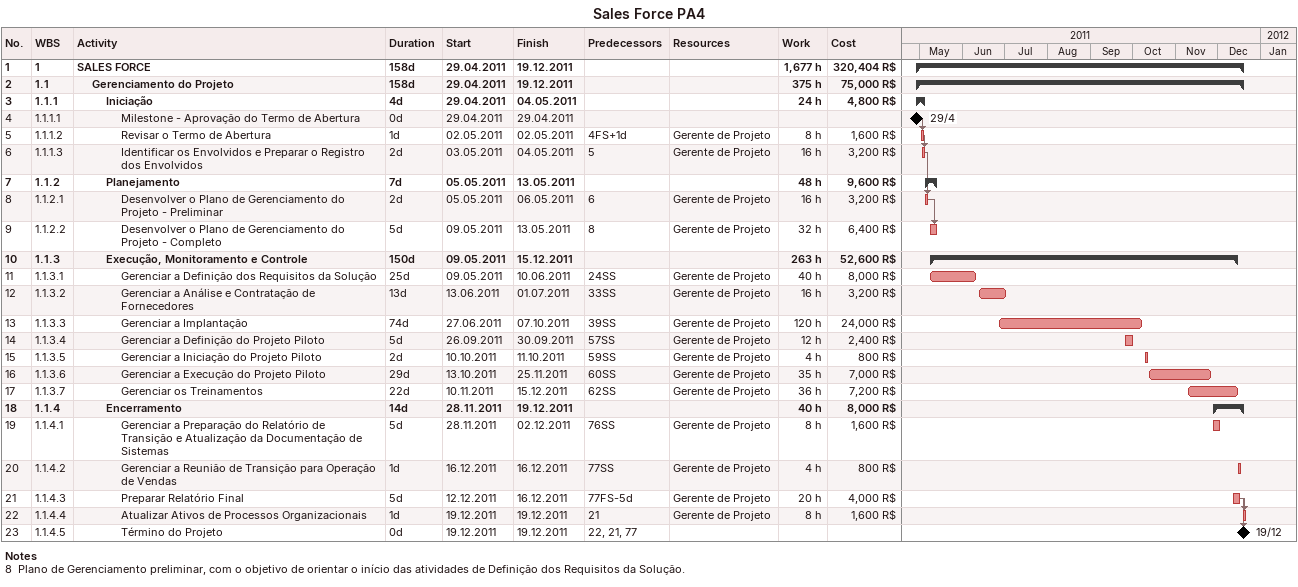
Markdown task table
Sales Force PA4

| ID | WBS | Task | Duration | Start | Finish | Predecessors | Resources | Work (h) | Cost (R$) |
|---|---|---|---|---|---|---|---|---|---|
| 1 | 1 | **SALES FORCE** | 158d | 2011-04-29 | 2011-12-19 |  |  | 1677 | 320404 |
| 2 | 1.1 | **Gerenciamento do Projeto** | 158d | 2011-04-29 | 2011-12-19 |  |  | 375 | 75000 |
| 3 | 1.1.1 | **Iniciação** | 4d | 2011-04-29 | 2011-05-04 |  |  | 24 | 4800 |
| 4 | 1.1.1.1 | Milestone - Aprovação do Termo de Abertura | 0d | 2011-04-29 | 2011-04-29 |  |  |  |  |
| 5 | 1.1.1.2 | Revisar o Termo de Abertura | 1d | 2011-05-02 | 2011-05-02 | 4FS+1d | Gerente de Projeto | 8 | 1600 |
| 6 | 1.1.1.3 | Identificar os Envolvidos e Preparar o Registro dos Envolvidos | 2d | 2011-05-03 | 2011-05-04 | 5 | Gerente de Projeto | 16 | 3200 |
| 7 | 1.1.2 | **Planejamento** | 7d | 2011-05-05 | 2011-05-13 |  |  | 48 | 9600 |
| 8 | 1.1.2.1 | Desenvolver o Plano de Gerenciamento do Projeto - Preliminar | 2d | 2011-05-05 | 2011-05-06 | 6 | Gerente de Projeto | 16 | 3200 |
| 9 | 1.1.2.2 | Desenvolver o Plano de Gerenciamento do Projeto - Completo | 5d | 2011-05-09 | 2011-05-13 | 8 | Gerente de Projeto | 32 | 6400 |
| 10 | 1.1.3 | **Execução, Monitoramento e Controle** | 150d | 2011-05-09 | 2011-12-15 |  |  | 263 | 52600 |
| 11 | 1.1.3.1 | Gerenciar a Definição dos Requisitos da Solução | 25d | 2011-05-09 | 2011-06-10 | 24SS | Gerente de Projeto | 40 | 8000 |
| 12 | 1.1.3.2 | Gerenciar a Análise e Contratação de Fornecedores | 13d | 2011-06-13 | 2011-07-01 | 33SS | Gerente de Projeto | 16 | 3200 |
| 13 | 1.1.3.3 | Gerenciar a Implantação | 74d | 2011-06-27 | 2011-10-07 | 39SS | Gerente de Projeto | 120 | 24000 |
| 14 | 1.1.3.4 | Gerenciar a Definição do Projeto Piloto | 5d | 2011-09-26 | 2011-09-30 | 57SS | Gerente de Projeto | 12 | 2400 |
| 15 | 1.1.3.5 | Gerenciar a Iniciação do Projeto Piloto | 2d | 2011-10-10 | 2011-10-11 | 59SS | Gerente de Projeto | 4 | 800 |
| 16 | 1.1.3.6 | Gerenciar a Execução do Projeto Piloto | 29d | 2011-10-13 | 2011-11-25 | 60SS | Gerente de Projeto | 35 | 7000 |
| 17 | 1.1.3.7 | Gerenciar os Treinamentos | 22d | 2011-11-10 | 2011-12-15 | 62SS | Gerente de Projeto | 36 | 7200 |
| 18 | 1.1.4 | **Encerramento** | 14d | 2011-11-28 | 2011-12-19 |  |  | 40 | 8000 |
| 19 | 1.1.4.1 | Gerenciar a Preparação do Relatório de Transição e Atualização da Documentação de Sistemas | 5d | 2011-11-28 | 2011-12-02 | 76SS | Gerente de Projeto | 8 | 1600 |
| 20 | 1.1.4.2 | Gerenciar a Reunião de Transição para Operação de Vendas | 1d | 2011-12-16 | 2011-12-16 | 77SS | Gerente de Projeto | 4 | 800 |
| 21 | 1.1.4.3 | Preparar Relatório Final | 5d | 2011-12-12 | 2011-12-16 | 77FS-5d | Gerente de Projeto | 20 | 4000 |
| 22 | 1.1.4.4 | Atualizar Ativos de Processos Organizacionais | 1d | 2011-12-19 | 2011-12-19 | 21 | Gerente de Projeto | 8 | 1600 |
| 23 | 1.1.4.5 | Término do Projeto | 0d | 2011-12-19 | 2011-12-19 | 22, 21, 77 |  |  |  |

Notes
- 8: Plano de Gerenciamento preliminar, com o objetivo de orientar o início das atividades de Definição dos Requisitos da Solução.
